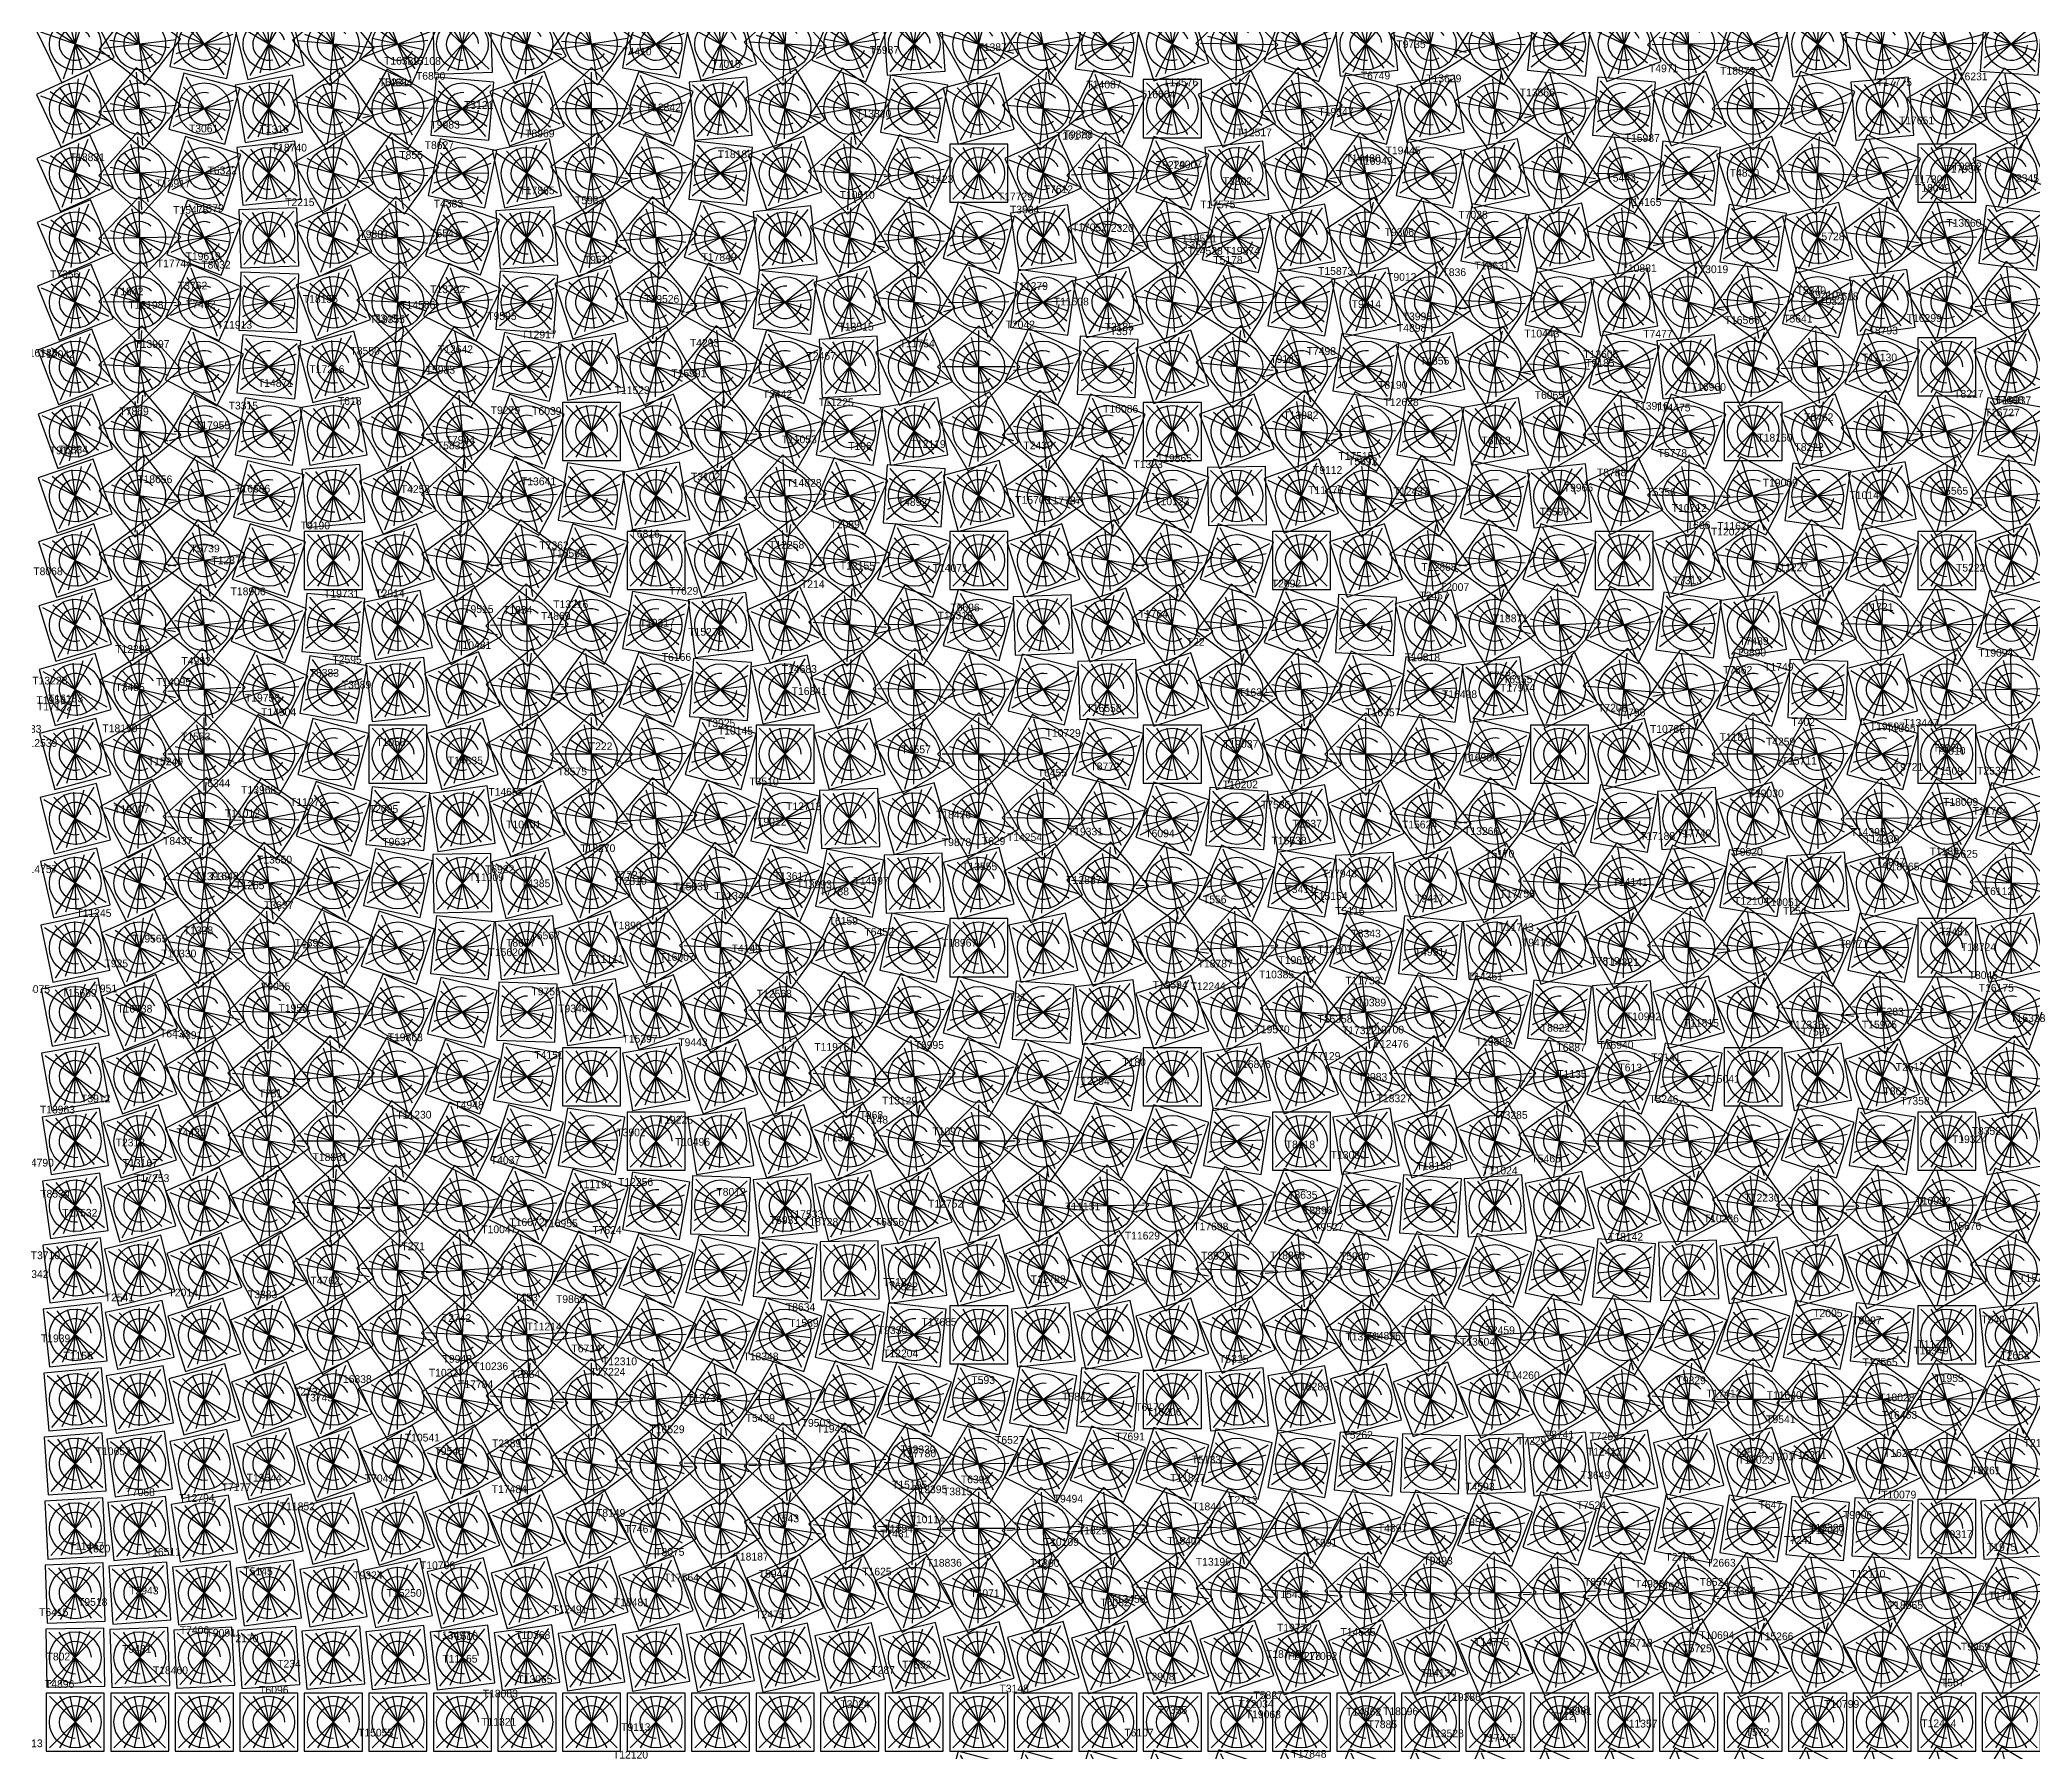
# Model space of a CAD drawing. Header units: metres. Extents: x -45 to 15052, y -45 to 15012.
# Drawn here: x 9045 to 12132, y 8955 to 11607 of the extents above; entities that cross this region are included whole.
import ezdxf

# ---------------------------------------------------------------- set-up
doc = ezdxf.new("R2010")
doc.units = ezdxf.units.M
for name, color, linetype in [('L0', 1, 'Continuous'), ('L1', 2, 'Continuous'), ('L10', 4, 'Continuous'), ('L11', 5, 'Continuous'), ('L2', 3, 'Continuous'), ('L3', 4, 'Continuous'), ('L4', 5, 'Continuous'), ('L5', 6, 'Continuous'), ('L6', 7, 'Continuous'), ('L7', 1, 'Continuous'), ('L8', 2, 'Continuous'), ('L9', 3, 'Continuous')]:
    doc.layers.add(name, color=color, linetype=linetype)

# ---------------------------------------------------------------- blocks, each defined once
blk = doc.blocks.new('CELL')
for p, q in [((-40, -40), (40, 40)), ((40, -40), (-40, 40)), ((-24, -40), (24, 40)), ((24, -40), (-24, 40)), ((-8, -40), (8, 40)), ((8, -40), (-8, 40))]:
    blk.add_line(p, q)
blk.add_lwpolyline([(-45, -45), (45, -45), (45, 45), (-45, 45)], close=True)
blk.add_circle((0, 0), 40)
blk.add_arc((0, 0), 25, 0, 270)

msp = doc.modelspace()

# ---------------------------------------------------------------- block references
at = {"layer": 'L0'}
for p, rotation in [((10000, 11600), 80), ((11200, 11600), 32), ((10100, 11500), 5), ((11300, 11500), 35), ((10200, 11400), 18), ((11400, 11400), 36), ((10300, 11300), 29), ((11500, 11300), 35), ((9100, 11300), 23), ((9200, 11200), 43.99999999999999), ((10400, 11200), 38), ((11600, 11200), 32), ((9300, 11100), 63), ((10500, 11100), 45), ((11700, 11100), 27), ((9400, 11000), 80), ((10600, 11000), 50), ((11800, 11000), 20), ((10700, 10900), 53), ((9500, 10900), 5), ((11900, 10900), 11), ((9600, 10800), 18), ((10800, 10800), 54), ((9700, 10700), 29), ((10900, 10700), 53), ((12100, 10700), 77.00000000000001), ((9800, 10600), 38), ((11000, 10600), 50), ((9900, 10500), 45), ((11100, 10500), 45), ((10000, 10400), 50), ((11200, 10400), 38), ((10100, 10300), 53), ((11300, 10300), 29), ((10200, 10200), 54), ((11400, 10200), 18), ((10300, 10100), 53), ((9100, 10100), 11), ((11500, 10100), 5), ((9200, 10000), 20), ((10400, 10000), 50), ((11600, 10000), 80), ((9300, 9900), 27), ((10500, 9900), 45), ((11700, 9900), 63), ((9400, 9800), 32), ((10600, 9800), 38), ((11800, 9800), 43.99999999999999), ((9500, 9700), 35), ((10700, 9700), 29), ((11900, 9700), 23), ((9600, 9600), 36), ((10800, 9600), 18), ((9700, 9500), 35), ((10900, 9500), 5), ((12100, 9500), 65), ((9800, 9400), 32), ((11000, 9400), 80), ((9900, 9300), 27), ((11100, 9300), 63), ((11200, 9200), 43.99999999999999), ((10000, 9200), 20), ((10100, 9100), 11), ((11300, 9100), 23), ((11500, 8900), 65)]:
    msp.add_blockref('CELL', p, dxfattribs=dict(at, rotation=rotation))
for p in [(12000, 10800), (12000, 9600), (10200, 9000), (11400, 9000)]:
    msp.add_blockref('CELL', p, dxfattribs=at)
at = {"layer": 'L1'}
for p, rotation in [((10100, 11600), 16), ((11300, 11600), 58), ((10200, 11500), 30), ((11400, 11500), 59.99999999999999), ((9100, 11400), 24), ((10300, 11400), 42), ((11500, 11400), 59.99999999999999), ((9200, 11300), 46), ((10400, 11300), 52.00000000000001), ((11600, 11300), 58), ((9300, 11200), 66), ((10500, 11200), 59.99999999999999), ((11700, 11200), 54), ((9400, 11100), 84), ((10600, 11100), 66), ((11800, 11100), 48), ((9500, 11000), 10), ((10700, 11000), 70), ((11900, 11000), 40), ((9600, 10900), 24), ((12000, 10900), 30), ((10800, 10900), 72), ((9700, 10800), 36), ((10900, 10800), 72), ((12100, 10800), 18), ((9800, 10700), 46), ((11000, 10700), 70), ((9900, 10600), 54), ((11100, 10600), 66), ((10000, 10500), 59.99999999999999), ((11200, 10500), 59.99999999999999), ((10100, 10400), 64), ((11300, 10400), 52.00000000000001), ((10200, 10300), 66), ((11400, 10300), 42), ((9100, 10200), 12), ((10300, 10200), 66), ((11500, 10200), 30), ((9200, 10100), 22), ((10400, 10100), 64), ((11600, 10100), 16), ((9300, 10000), 30), ((10500, 10000), 59.99999999999999), ((9400, 9900), 36), ((10600, 9900), 54), ((11800, 9900), 72), ((9500, 9800), 40), ((10700, 9800), 46), ((11900, 9800), 52.00000000000001), ((9600, 9700), 42), ((10800, 9700), 36), ((12000, 9700), 30), ((9700, 9600), 42), ((10900, 9600), 24), ((12100, 9600), 6), ((9800, 9500), 40), ((11000, 9500), 10), ((9900, 9400), 36), ((11100, 9400), 84), ((10000, 9300), 30), ((11200, 9300), 66), ((11300, 9200), 46), ((10100, 9200), 22), ((10200, 9100), 12), ((11400, 9100), 24), ((11600, 8900), 64)]:
    msp.add_blockref('CELL', p, dxfattribs=dict(at, rotation=rotation))
for p in [(11700, 10000), (9100, 9000), (10300, 9000), (11500, 9000)]:
    msp.add_blockref('CELL', p, dxfattribs=at)
at = {"layer": 'L10'}
for p, rotation in [((9800, 11600), 28), ((11000, 11600), 70), ((9900, 11500), 45), ((11100, 11500), 75.00000000000001), ((10000, 11400), 59.99999999999999), ((11200, 11400), 78), ((10100, 11300), 73), ((11300, 11300), 79), ((10200, 11200), 84), ((11400, 11200), 78), ((9100, 11100), 21), ((10300, 11100), 3), ((11500, 11100), 75.00000000000001), ((9200, 11000), 40), ((10400, 11000), 10), ((11600, 11000), 70), ((9300, 10900), 57.00000000000001), ((11700, 10900), 63), ((10500, 10900), 15), ((9400, 10800), 72), ((10600, 10800), 18), ((11800, 10800), 54), ((9500, 10700), 85), ((10700, 10700), 19), ((11900, 10700), 43.00000000000001), ((10800, 10600), 18), ((12000, 10600), 30), ((9600, 10600), 6), ((9700, 10500), 15), ((10900, 10500), 15), ((12100, 10500), 15), ((9800, 10400), 22), ((11000, 10400), 10), ((9900, 10300), 27), ((11100, 10300), 3), ((10000, 10200), 30), ((11200, 10200), 84), ((10100, 10100), 31), ((11300, 10100), 73), ((10200, 10000), 30), ((11400, 10000), 59.99999999999999), ((9100, 9900), 9), ((10300, 9900), 27), ((11500, 9900), 45), ((9200, 9800), 16), ((10400, 9800), 22), ((11600, 9800), 28), ((9300, 9700), 21), ((10500, 9700), 15), ((11700, 9700), 9), ((9400, 9600), 24), ((10600, 9600), 6), ((11800, 9600), 78), ((9500, 9500), 25), ((10700, 9500), 85), ((11900, 9500), 55), ((9600, 9400), 24), ((10800, 9400), 72), ((12000, 9400), 30), ((9700, 9300), 21), ((10900, 9300), 57.00000000000001), ((12100, 9300), 3), ((11000, 9200), 40), ((9800, 9200), 16), ((9900, 9100), 9), ((11100, 9100), 21), ((11300, 8900), 67.00000000000001)]:
    msp.add_blockref('CELL', p, dxfattribs=dict(at, rotation=rotation))
for p in [(10000, 9000), (11200, 9000)]:
    msp.add_blockref('CELL', p, dxfattribs=at)
at = {"layer": 'L11'}
for p, rotation in [((9900, 11600), 54), ((11100, 11600), 6), ((10000, 11500), 70), ((11200, 11500), 10), ((11300, 11400), 12), ((10100, 11400), 84), ((10200, 11300), 6), ((11400, 11300), 12), ((9100, 11200), 22), ((10300, 11200), 16), ((11500, 11200), 10), ((9200, 11100), 42), ((10400, 11100), 24), ((11600, 11100), 6), ((9300, 11000), 59.99999999999999), ((10500, 11000), 30), ((10600, 10900), 34), ((9400, 10900), 76), ((11800, 10900), 82), ((10700, 10800), 36), ((11900, 10800), 72), ((9600, 10700), 12), ((10800, 10700), 36), ((12000, 10700), 59.99999999999999), ((9700, 10600), 22), ((10900, 10600), 34), ((12100, 10600), 46), ((9800, 10500), 30), ((11000, 10500), 30), ((9900, 10400), 36), ((11100, 10400), 24), ((10000, 10300), 40), ((11200, 10300), 16), ((10100, 10200), 42), ((11300, 10200), 6), ((10200, 10100), 42), ((11400, 10100), 84), ((9100, 10000), 10), ((10300, 10000), 40), ((11500, 10000), 70), ((9200, 9900), 18), ((10400, 9900), 36), ((11600, 9900), 54), ((9300, 9800), 24), ((10500, 9800), 30), ((11700, 9800), 36), ((9400, 9700), 28), ((10600, 9700), 22), ((11800, 9700), 16), ((9500, 9600), 30), ((10700, 9600), 12), ((11900, 9600), 84), ((9600, 9500), 30), ((12000, 9500), 59.99999999999999), ((9700, 9400), 28), ((10900, 9400), 76), ((12100, 9400), 34), ((9800, 9300), 24), ((11000, 9300), 59.99999999999999), ((11100, 9200), 42), ((9900, 9200), 18), ((10000, 9100), 10), ((11200, 9100), 22), ((11400, 8900), 66)]:
    msp.add_blockref('CELL', p, dxfattribs=dict(at, rotation=rotation))
for p in [(11700, 11000), (9500, 10800), (10800, 9500), (10100, 9000), (11300, 9000)]:
    msp.add_blockref('CELL', p, dxfattribs=at)
at = {"layer": 'L2'}
for p, rotation in [((10200, 11600), 42), ((11400, 11600), 84), ((9100, 11500), 25), ((10300, 11500), 55), ((11500, 11500), 85), ((9200, 11400), 48), ((10400, 11400), 66), ((11600, 11400), 84), ((9300, 11300), 68.99999999999999), ((10500, 11300), 75.00000000000001), ((11700, 11300), 81), ((9400, 11200), 87.99999999999999), ((10600, 11200), 82), ((11800, 11200), 76), ((9500, 11100), 15), ((10700, 11100), 87), ((11900, 11100), 68.99999999999999), ((9600, 11000), 30), ((12000, 11000), 59.99999999999999), ((9700, 10900), 43.00000000000001), ((12100, 10900), 49), ((10900, 10900), 1), ((9800, 10800), 54), ((9900, 10700), 63), ((11100, 10700), 87), ((10000, 10600), 70), ((11200, 10600), 82), ((10100, 10500), 75.00000000000001), ((11300, 10500), 75.00000000000001), ((10200, 10400), 78), ((11400, 10400), 66), ((9100, 10300), 13), ((10300, 10300), 79), ((11500, 10300), 55), ((9200, 10200), 24), ((10400, 10200), 78), ((11600, 10200), 42), ((9300, 10100), 33), ((11700, 10100), 27), ((10500, 10100), 75.00000000000001), ((9400, 10000), 40), ((10600, 10000), 70), ((11800, 10000), 10), ((9500, 9900), 45), ((10700, 9900), 63), ((11900, 9900), 81), ((9600, 9800), 48), ((10800, 9800), 54), ((12000, 9800), 59.99999999999999), ((9700, 9700), 49), ((10900, 9700), 43.00000000000001), ((12100, 9700), 37), ((9800, 9600), 48), ((11000, 9600), 30), ((9900, 9500), 45), ((11100, 9500), 15), ((10000, 9400), 40), ((11200, 9400), 87.99999999999999), ((10100, 9300), 33), ((11300, 9300), 68.99999999999999), ((11400, 9200), 48), ((10200, 9200), 24), ((9100, 9100), 1), ((10300, 9100), 13), ((11500, 9100), 25), ((10500, 8900), 75.00000000000001), ((11700, 8900), 63)]:
    msp.add_blockref('CELL', p, dxfattribs=dict(at, rotation=rotation))
for p in [(10800, 11000), (11000, 10800), (9200, 9000), (10400, 9000), (11600, 9000)]:
    msp.add_blockref('CELL', p, dxfattribs=at)
at = {"layer": 'L3'}
for p, rotation in [((9100, 11600), 26), ((10300, 11600), 68), ((11500, 11600), 20), ((9200, 11500), 50), ((10400, 11500), 80), ((11600, 11500), 20), ((9300, 11400), 72), ((11700, 11400), 18), ((9400, 11300), 2), ((10600, 11300), 8), ((11800, 11300), 14), ((9500, 11200), 20), ((10700, 11200), 14), ((11900, 11200), 8), ((9600, 11100), 36), ((10800, 11100), 18), ((9700, 11000), 50), ((10900, 11000), 20), ((12100, 11000), 80), ((9800, 10900), 62), ((11000, 10900), 20), ((9900, 10800), 72), ((11100, 10800), 18), ((10000, 10700), 80), ((11200, 10700), 14), ((11300, 10600), 8), ((10100, 10600), 86.00000000000001), ((9100, 10400), 14), ((10300, 10400), 2), ((11500, 10400), 80), ((9200, 10300), 26), ((10400, 10300), 2), ((11600, 10300), 68), ((9300, 10200), 36), ((11700, 10200), 54), ((9400, 10100), 43.99999999999999), ((11800, 10100), 38), ((10600, 10100), 86.00000000000001), ((9500, 10000), 50), ((10700, 10000), 80), ((11900, 10000), 20), ((9600, 9900), 54), ((10800, 9900), 72), ((9700, 9800), 56), ((10900, 9800), 62), ((12100, 9800), 68), ((9800, 9700), 56), ((11000, 9700), 50), ((9900, 9600), 54), ((11100, 9600), 36), ((10000, 9500), 50), ((11200, 9500), 20), ((10100, 9400), 43.99999999999999), ((11300, 9400), 2), ((10200, 9300), 36), ((11400, 9300), 72), ((11500, 9200), 50), ((9100, 9200), 2), ((10300, 9200), 26), ((9200, 9100), 2), ((10400, 9100), 14), ((11600, 9100), 26), ((10600, 8900), 74), ((11800, 8900), 62)]:
    msp.add_blockref('CELL', p, dxfattribs=dict(at, rotation=rotation))
for p in [(10500, 11400), (12000, 11100), (10200, 10500), (11400, 10500), (10500, 10200), (12000, 9900), (9300, 9000), (10500, 9000), (11700, 9000)]:
    msp.add_blockref('CELL', p, dxfattribs=at)
at = {"layer": 'L4'}
for p, rotation in [((9200, 11600), 52.00000000000001), ((10400, 11600), 4), ((11600, 11600), 46), ((9300, 11500), 75.00000000000001), ((10500, 11500), 15), ((11700, 11500), 45), ((10600, 11400), 24), ((11800, 11400), 42), ((9400, 11400), 6), ((10700, 11300), 31), ((11900, 11300), 37), ((9500, 11300), 25), ((9600, 11200), 42), ((10800, 11200), 36), ((12000, 11200), 30), ((9700, 11100), 57.00000000000001), ((10900, 11100), 39), ((12100, 11100), 21), ((9800, 11000), 70), ((11000, 11000), 40), ((11100, 10900), 39), ((9900, 10900), 81), ((11200, 10800), 36), ((10100, 10700), 7), ((11300, 10700), 31), ((10200, 10600), 12), ((11400, 10600), 24), ((9100, 10500), 15), ((10300, 10500), 15), ((11500, 10500), 15), ((9200, 10400), 28), ((10400, 10400), 16), ((11600, 10400), 4), ((9300, 10300), 39), ((10500, 10300), 15), ((11700, 10300), 81), ((9400, 10200), 48), ((10600, 10200), 12), ((11800, 10200), 66), ((9500, 10100), 55), ((11900, 10100), 49), ((10700, 10100), 7), ((9600, 10000), 59.99999999999999), ((12000, 10000), 30), ((9700, 9900), 63), ((10900, 9900), 81), ((12100, 9900), 9), ((9800, 9800), 64), ((11000, 9800), 70), ((9900, 9700), 63), ((11100, 9700), 57.00000000000001), ((11200, 9600), 42), ((10000, 9600), 59.99999999999999), ((10100, 9500), 55), ((11300, 9500), 25), ((10200, 9400), 48), ((11400, 9400), 6), ((10300, 9300), 39), ((11500, 9300), 75.00000000000001), ((9100, 9300), 3), ((11600, 9200), 52.00000000000001), ((9200, 9200), 4), ((10400, 9200), 28), ((9300, 9100), 3), ((10500, 9100), 15), ((11700, 9100), 27), ((10700, 8900), 73), ((11900, 8900), 61)]:
    msp.add_blockref('CELL', p, dxfattribs=dict(at, rotation=rotation))
for p in [(10000, 10800), (10800, 10000), (9400, 9000), (10600, 9000), (11800, 9000)]:
    msp.add_blockref('CELL', p, dxfattribs=at)
at = {"layer": 'L5'}
for p, rotation in [((9300, 11600), 78), ((10500, 11600), 30), ((11700, 11600), 72), ((9400, 11500), 10), ((10600, 11500), 40), ((11800, 11500), 70), ((9500, 11400), 30), ((10700, 11400), 48), ((11900, 11400), 66), ((9600, 11300), 48), ((10800, 11300), 54), ((12000, 11300), 59.99999999999999), ((9700, 11200), 64), ((10900, 11200), 58), ((12100, 11200), 52.00000000000001), ((9800, 11100), 78), ((11000, 11100), 59.99999999999999), ((11100, 11000), 59.99999999999999), ((11200, 10900), 58), ((10000, 10900), 10), ((10100, 10800), 18), ((11300, 10800), 54), ((10200, 10700), 24), ((11400, 10700), 48), ((9100, 10600), 16), ((10300, 10600), 28), ((11500, 10600), 40), ((9200, 10500), 30), ((10400, 10500), 30), ((11600, 10500), 30), ((9300, 10400), 42), ((10500, 10400), 30), ((11700, 10400), 18), ((9400, 10300), 52.00000000000001), ((10600, 10300), 28), ((11800, 10300), 4), ((9500, 10200), 59.99999999999999), ((10700, 10200), 24), ((11900, 10200), 78), ((9600, 10100), 66), ((10800, 10100), 18), ((12000, 10100), 59.99999999999999), ((9700, 10000), 70), ((10900, 10000), 10), ((12100, 10000), 40), ((9800, 9900), 72), ((9900, 9800), 72), ((11100, 9800), 78), ((10000, 9700), 70), ((11200, 9700), 64), ((11300, 9600), 48), ((10100, 9600), 66), ((10200, 9500), 59.99999999999999), ((11400, 9500), 30), ((9100, 9400), 4), ((10300, 9400), 52.00000000000001), ((11500, 9400), 10), ((10400, 9300), 42), ((9200, 9300), 6), ((11600, 9300), 78), ((10500, 9200), 30), ((11700, 9200), 54), ((9300, 9200), 6), ((9400, 9100), 4), ((10600, 9100), 16), ((11800, 9100), 28), ((10800, 8900), 72), ((12000, 8900), 59.99999999999999)]:
    msp.add_blockref('CELL', p, dxfattribs=dict(at, rotation=rotation))
for p in [(9900, 11000), (11000, 9900), (9500, 9000), (10700, 9000), (11900, 9000)]:
    msp.add_blockref('CELL', p, dxfattribs=at)
at = {"layer": 'L6'}
for p, rotation in [((9400, 11600), 14), ((10600, 11600), 56), ((11800, 11600), 8), ((9500, 11500), 35), ((10700, 11500), 65), ((11900, 11500), 5), ((9600, 11400), 54), ((10800, 11400), 72), ((9700, 11300), 71), ((10900, 11300), 77.00000000000001), ((12100, 11300), 83.00000000000001), ((9800, 11200), 86.00000000000001), ((11000, 11200), 80), ((9900, 11100), 9), ((11100, 11100), 81), ((10000, 11000), 20), ((11200, 11000), 80), ((10100, 10900), 29), ((11300, 10900), 77.00000000000001), ((10200, 10800), 36), ((11400, 10800), 72), ((9100, 10700), 17), ((10300, 10700), 41), ((11500, 10700), 65), ((9200, 10600), 32), ((10400, 10600), 43.99999999999999), ((11600, 10600), 56), ((9300, 10500), 45), ((10500, 10500), 45), ((11700, 10500), 45), ((9400, 10400), 56), ((10600, 10400), 43.99999999999999), ((11800, 10400), 32), ((9500, 10300), 65), ((10700, 10300), 41), ((11900, 10300), 17), ((9600, 10200), 72), ((10800, 10200), 36), ((10900, 10100), 29), ((12100, 10100), 71), ((9700, 10100), 77.00000000000001), ((9800, 10000), 80), ((11000, 10000), 20), ((9900, 9900), 81), ((11100, 9900), 9), ((10000, 9800), 80), ((11200, 9800), 86.00000000000001), ((11300, 9700), 71), ((10100, 9700), 77.00000000000001), ((11400, 9600), 54), ((10200, 9600), 72), ((9100, 9500), 5), ((10300, 9500), 65), ((11500, 9500), 35), ((9200, 9400), 8), ((10400, 9400), 56), ((11600, 9400), 14), ((10500, 9300), 45), ((9300, 9300), 9), ((11700, 9300), 81), ((10600, 9200), 32), ((11800, 9200), 56), ((9400, 9200), 8), ((9500, 9100), 5), ((10700, 9100), 17), ((11900, 9100), 29), ((10900, 8900), 71), ((12100, 8900), 59.00000000000001)]:
    msp.add_blockref('CELL', p, dxfattribs=dict(at, rotation=rotation))
for p in [(12000, 11400), (12000, 10200), (9600, 9000), (10800, 9000), (12000, 9000)]:
    msp.add_blockref('CELL', p, dxfattribs=at)
at = {"layer": 'L7'}
for p, rotation in [((9500, 11600), 40), ((10700, 11600), 82), ((11900, 11600), 34), ((9600, 11500), 59.99999999999999), ((12000, 11500), 30), ((9700, 11400), 78), ((12100, 11400), 24), ((10900, 11400), 6), ((9800, 11300), 4), ((11000, 11300), 10), ((9900, 11200), 18), ((11100, 11200), 12), ((10000, 11100), 30), ((11200, 11100), 12), ((10100, 11000), 40), ((11300, 11000), 10), ((10200, 10900), 48), ((11400, 10900), 6), ((9100, 10800), 18), ((10300, 10800), 54), ((9200, 10700), 34), ((10400, 10700), 58), ((11600, 10700), 82), ((9300, 10600), 48), ((10500, 10600), 59.99999999999999), ((11700, 10600), 72), ((9400, 10500), 59.99999999999999), ((10600, 10500), 59.99999999999999), ((11800, 10500), 59.99999999999999), ((9500, 10400), 70), ((10700, 10400), 58), ((11900, 10400), 46), ((9600, 10300), 78), ((10800, 10300), 54), ((12000, 10300), 30), ((9700, 10200), 84), ((10900, 10200), 48), ((12100, 10200), 12), ((11000, 10100), 40), ((9800, 10100), 87.99999999999999), ((11100, 10000), 30), ((11200, 9900), 18), ((11300, 9800), 4), ((10100, 9800), 87.99999999999999), ((10200, 9700), 84), ((11400, 9700), 78), ((9100, 9600), 6), ((10300, 9600), 78), ((11500, 9600), 59.99999999999999), ((9200, 9500), 10), ((10400, 9500), 70), ((11600, 9500), 40), ((9300, 9400), 12), ((10500, 9400), 59.99999999999999), ((11700, 9400), 18), ((10600, 9300), 48), ((9400, 9300), 12), ((11800, 9300), 84), ((10700, 9200), 34), ((11900, 9200), 58), ((9500, 9200), 10), ((9600, 9100), 6), ((10800, 9100), 18), ((12000, 9100), 30), ((11000, 8900), 70)]:
    msp.add_blockref('CELL', p, dxfattribs=dict(at, rotation=rotation))
for p in [(10800, 11500), (11500, 10800), (9900, 10000), (10000, 9900), (9700, 9000), (10900, 9000), (12100, 9000)]:
    msp.add_blockref('CELL', p, dxfattribs=at)
at = {"layer": 'L8'}
for p, rotation in [((9600, 11600), 66), ((10800, 11600), 18), ((12000, 11600), 59.99999999999999), ((9700, 11500), 85), ((10900, 11500), 25), ((12100, 11500), 55), ((9800, 11400), 12), ((11000, 11400), 30), ((11100, 11300), 33), ((9900, 11300), 27), ((10000, 11200), 40), ((11200, 11200), 34), ((10100, 11100), 51), ((11300, 11100), 33), ((10200, 11000), 59.99999999999999), ((11400, 11000), 30), ((11500, 10900), 25), ((9100, 10900), 19), ((10300, 10900), 67.00000000000001), ((9200, 10800), 36), ((10400, 10800), 72), ((11600, 10800), 18), ((9300, 10700), 51), ((10500, 10700), 75.00000000000001), ((11700, 10700), 9), ((9400, 10600), 64), ((10600, 10600), 76), ((11800, 10600), 87.99999999999999), ((9500, 10500), 75.00000000000001), ((10700, 10500), 75.00000000000001), ((11900, 10500), 75.00000000000001), ((9600, 10400), 84), ((10800, 10400), 72), ((12000, 10400), 59.99999999999999), ((9700, 10300), 1), ((10900, 10300), 67.00000000000001), ((12100, 10300), 43.00000000000001), ((9800, 10200), 6), ((11000, 10200), 59.99999999999999), ((11100, 10100), 51), ((9900, 10100), 9), ((10000, 10000), 10), ((11200, 10000), 40), ((10100, 9900), 9), ((11300, 9900), 27), ((10200, 9800), 6), ((11400, 9800), 12), ((9100, 9700), 7), ((10300, 9700), 1), ((11500, 9700), 85), ((9200, 9600), 12), ((10400, 9600), 84), ((11600, 9600), 66), ((9300, 9500), 15), ((10500, 9500), 75.00000000000001), ((11700, 9500), 45), ((9400, 9400), 16), ((10600, 9400), 64), ((11800, 9400), 22), ((9500, 9300), 15), ((10700, 9300), 51), ((11900, 9300), 87), ((10800, 9200), 36), ((12000, 9200), 59.99999999999999), ((9600, 9200), 12), ((9700, 9100), 7), ((10900, 9100), 19), ((12100, 9100), 31), ((11100, 8900), 68.99999999999999)]:
    msp.add_blockref('CELL', p, dxfattribs=dict(at, rotation=rotation))
for p in [(9800, 9000), (11000, 9000)]:
    msp.add_blockref('CELL', p, dxfattribs=at)
at = {"layer": 'L9'}
for p, rotation in [((9700, 11600), 2), ((10900, 11600), 43.99999999999999), ((12100, 11600), 86.00000000000001), ((9800, 11500), 20), ((11000, 11500), 50), ((9900, 11400), 36), ((11100, 11400), 54), ((10000, 11300), 50), ((11200, 11300), 56), ((10100, 11200), 62), ((11300, 11200), 56), ((10200, 11100), 72), ((11400, 11100), 54), ((9100, 11000), 20), ((10300, 11000), 80), ((11500, 11000), 50), ((9200, 10900), 38), ((11600, 10900), 43.99999999999999), ((10400, 10900), 86.00000000000001), ((9300, 10800), 54), ((11700, 10800), 36), ((9400, 10700), 68), ((10600, 10700), 2), ((11800, 10700), 26), ((9500, 10600), 80), ((11900, 10600), 14), ((10700, 10600), 2), ((9700, 10400), 8), ((10900, 10400), 86.00000000000001), ((12100, 10400), 74), ((9800, 10300), 14), ((11000, 10300), 80), ((9900, 10200), 18), ((11100, 10200), 72), ((10000, 10100), 20), ((11200, 10100), 62), ((10100, 10000), 20), ((11300, 10000), 50), ((10200, 9900), 18), ((11400, 9900), 36), ((9100, 9800), 8), ((10300, 9800), 14), ((11500, 9800), 20), ((9200, 9700), 14), ((10400, 9700), 8), ((11600, 9700), 2), ((9300, 9600), 18), ((11700, 9600), 72), ((9400, 9500), 20), ((10600, 9500), 80), ((11800, 9500), 50), ((9500, 9400), 20), ((10700, 9400), 68), ((11900, 9400), 26), ((9600, 9300), 18), ((10800, 9300), 54), ((10900, 9200), 38), ((9700, 9200), 14), ((12100, 9200), 62), ((9800, 9100), 8), ((11000, 9100), 20), ((11200, 8900), 68)]:
    msp.add_blockref('CELL', p, dxfattribs=dict(at, rotation=rotation))
for p in [(10500, 10800), (9600, 10500), (10800, 10500), (12000, 10500), (10500, 9600), (12000, 9300), (9900, 9000), (11100, 9000)]:
    msp.add_blockref('CELL', p, dxfattribs=at)

# ---------------------------------------------------------------- texts
at = {"layer": 'L3'}
for s, p in [('T16339', (9578.5, 11568.3)), ('T15108', (9612.1, 11567.9)), ('T4410', (9947.6, 11582.7)), ('T5987', (10331.1, 11585.1)), ('T13877', (10498, 11589.3)), ('T9735', (11147, 11593.9)), ('T5231', (9570.5, 11534.8)), ('T4684', (9577.1, 11534.6)), ('T6800', (9627.9, 11544.9)), ('T7015', (10085.7, 11563.3)), ('T13576', (10785.7, 11534.9)), ('T6749', (11092.1, 11545.4)), ('T13629', (11193.4, 11540.9)), ('T4971', (11538.5, 11556.5)), ('T18879', (11648.8, 11552.8)), ('T17775', (11891.6, 11535.2)), ('T6231', (12017.8, 11544)), ('T14087', (10666.9, 11531.4)), ('T16504', (10750.2, 11516.2)), ('T13866', (11338.2, 11519.2)), ('T3121', (9702.4, 11499.7)), ('T12842', (9984, 11496)), ('T13320', (10310.1, 11486.4)), ('T19347', (11026.3, 11489.2)), ('T17651', (11925.9, 11475.8)), ('T3061', (9276.2, 11463.3)), ('T1316', (9385.4, 11462.4)), ('T9983', (9650.4, 11469.2)), ('T8969', (9797.1, 11455.7)), ('T16170', (10619.8, 11452.1)), ('T9888', (10631.4, 11454.3)), ('T12517', (10899.8, 11457.3)), ('T15987', (11500.9, 11448.6)), ('T18831', (9091.5, 11418.8)), ('T18740', (9404.6, 11433.6)), ('T855', (9602.1, 11422.3)), ('T8627', (9641.5, 11437.6)), ('T18183', (10095.7, 11423.4)), ('T14480', (11068.4, 11417.2)), ('T16949', (11087, 11413.1)), ('T19445', (11130.4, 11429.3)), ('T6322', (9305, 11398.4)), ('T1423', (10415.1, 11385)), ('T9229', (10774.4, 11406.9)), ('T4007', (10800.5, 11407.7)), ('T3302', (10878.2, 11381.7)), ('T5443', (11472.6, 11386.9)), ('T4830', (11663.7, 11394.7)), ('T1730', (11947.9, 11384.8)), ('T17930', (11996.4, 11400.9)), ('T9862', (12008.8, 11404.6)), ('T2345', (12097.4, 11386.3)), ('T13917', (9224.4, 11378.1)), ('T2215', (9425.3, 11349.1)), ('T17865', (9788.4, 11367.4)), ('T5933', (9874.4, 11352.1)), ('T10610', (10284.5, 11360.5)), ('T17729', (10529.6, 11358)), ('T7612', (10600.7, 11369.2)), ('T14165', (11503.4, 11349.4)), ('T18049', (11950.8, 11371.2)), ('T15478', (9251.7, 11337.2)), ('T1579', (9284.7, 11340)), ('T4383', (9655.5, 11346.9)), ('T3584', (10548.3, 11337.7)), ('T17575', (10843.2, 11345.7)), ('T7028', (11243.2, 11329.7)), ('T9881', (9540.3, 11299.6)), ('T5541', (9650, 11300.9)), ('T17052', (10644.3, 11310.1)), ('T2320', (10694.8, 11309.2)), ('T18521', (10814.4, 11292.9)), ('T9306', (11129, 11302.7)), ('T5728', (11796, 11296.1)), ('T13060', (11999.3, 11317)), ('T19619', (9271, 11265.4)), ('T9679', (9888.2, 11260.1)), ('T17849', (10070.5, 11264.1)), ('T358', (10816.7, 11283.1)), ('T14538', (10823.7, 11273.7)), ('T5178', (10863.4, 11259.6)), ('T19374', (10881.2, 11273.8)), ('T7356', (9060.9, 11237.3)), ('T17744', (9226.4, 11254.3)), ('T8032', (9295.3, 11252.3)), ('T15873', (11025.8, 11242.5)), ('T9012', (11132.7, 11233.3)), ('T836', (11218.6, 11240.7)), ('T15631', (11268.2, 11251)), ('T10881', (11496.1, 11246.9)), ('T3019', (11615.8, 11245.2)), ('T1942', (9160.1, 11210.9)), ('T3762', (9259.1, 11219.9)), ('T18155', (9452.7, 11199.3)), ('T13722', (9649.9, 11214.2)), ('T19526', (9981.6, 11199.3)), ('T11279', (10552.8, 11219.2)), ('T11508', (10616.2, 11195.2)), ('T5340', (11767.3, 11212.6)), ('T9210', (11786.2, 11206.2)), ('T7032', (11793.5, 11195.7)), ('T17618', (11808.9, 11203.3)), ('T12198', (9182.3, 11190.1)), ('T7492', (9271.8, 11190.9)), ('T18355', (9556.3, 11167.7)), ('T345', (9562.7, 11169.2)), ('T14586', (9603.6, 11190)), ('T9595', (9738.4, 11172.7)), ('T9014', (11077.9, 11191.3)), ('T3998', (11156.9, 11172.2)), ('T16566', (11655.9, 11166.5)), ('T5641', (11746.5, 11168.7)), ('T16299', (11937.9, 11169.6)), ('T11913', (9319.6, 11159.2)), ('T12917', (9791.5, 11144.2)), ('T13515', (10282.8, 11156.3)), ('T2042', (10541.6, 11159.6)), ('T3185', (10695, 11156.1)), ('T357', (10703.2, 11149.2)), ('T4898', (11148, 11154.3)), ('T10443', (11345.3, 11145.7)), ('T7477', (11529.7, 11145.3)), ('T8793', (11878.8, 11150.4)), ('T16188', (9018.1, 11115.7)), ('T12042', (9045, 11113.5)), ('T13997', (9191.6, 11129.4)), ('T8550', (9526.5, 11118.8)), ('T12642', (9662, 11121.2)), ('T4293', (10052.4, 11131.2)), ('T2467', (10233.2, 11111)), ('T11754', (10377.4, 11130.3)), ('T9183', (10951.7, 11106.1)), ('T7498', (11008.1, 11118.5)), ('T4855', (11183.7, 11103.4)), ('T13605', (11436.7, 11113.5)), ('T11130', (11868.6, 11108.6)), ('T17216', (9462.7, 11090.4)), ('T5983', (9643, 11089.4)), ('T16991', (10023.6, 11084)), ('T9185', (11439.7, 11099.9)), ('T14871', (9383, 11068.9)), ('T618', (9507, 11041.1)), ('T11523', (9935.9, 11057.8)), ('T3442', (10165.4, 11051.8)), ('T8190', (11118.8, 11066.1)), ('T6065', (11361.5, 11050.2)), ('T16960', (11603.4, 11062.7)), ('T8217', (12011.4, 11052.3)), ('T7698', (12073.7, 11042.7)), ('T19937', (12076.3, 11042.1)), ('T7869', (9168.4, 11025.1)), ('T3315', (9337.7, 11034)), ('T9279', (9743.8, 11026.8)), ('T6039', (9808, 11025.5)), ('T11225', (10251.9, 11039.1)), ('T10086', (10692.7, 11028.9)), ('T13982', (10971.9, 11019.1)), ('T12628', (11127.3, 11039.3)), ('T13916', (11514.9, 11033.6)), ('T14475', (11548.5, 11030.9)), ('T6462', (11778.8, 11015.9)), ('T16727', (12058.6, 11023.2)), ('T17955', (9285.6, 11003.4)), ('T7944', (9673.9, 10980.9)), ('T11053', (10194.7, 10981.6)), ('T6163', (11278.9, 10979.9)), ('T18160', (11706.5, 10984.3)), ('T9127', (9060.4, 10964.5)), ('T5834', (9074.3, 10966)), ('T5832', (9660.3, 10972.3)), ('T196', (10297.7, 10971.3)), ('T12119', (10394.3, 10974.3)), ('T2439', (10569.2, 10972.3)), ('T19865', (10776, 10952.4)), ('T17515', (11057.2, 10955.9)), ('T5692', (11072.2, 10947.5)), ('T5778', (11552, 10960.5)), ('T8222', (11764, 10969.7)), ('T18656', (9196.1, 10919.8)), ('T13641', (9790.7, 10916.6)), ('T3102', (10054, 10923.9)), ('T1323', (10739.7, 10943.1)), ('T9112', (11017.9, 10934.1)), ('T8788', (11457.9, 10930.3)), ('T16666', (9347.8, 10905.3)), ('T4258', (9604.5, 10904.5)), ('T14828', (10202, 10914.3)), ('T15705', (10556.6, 10887.8)), ('T17787', (10604.7, 10887)), ('T10123', (10772, 10885.6)), ('T11476', (11010.5, 10902.9)), ('T12437', (11142.8, 10901.2)), ('T9966', (11406.4, 10906.8)), ('T5356', (11534.5, 10899.9)), ('T19009', (11714.8, 10914.5)), ('T10146', (11849.2, 10895.2)), ('T5565', (11987.7, 10902)), ('T4892', (10374.6, 10884.5)), ('T5509', (11369.1, 10869.7)), ('T10712', (11573.8, 10875.3)), ('T9190', (9449.4, 10848.2)), ('T6816', (9960.4, 10835.5)), ('T2089', (10270.3, 10849.9)), ('T606', (11597.3, 10848.7)), ('T12027', (11634.5, 10838.7)), ('T11626', (11644.5, 10847.4)), ('T5739', (9278.4, 10812.5)), ('T12377', (9311, 10794.2)), ('T7362', (9819.2, 10817.4)), ('T16565', (9836.6, 10805)), ('T12258', (10175.2, 10818.2)), ('T8068', (9035, 10777.2)), ('T12155', (10284.8, 10785.8)), ('T14071', (10428.6, 10782.4)), ('T12868', (11185.9, 10783.9)), ('T7313', (11575.4, 10763.1)), ('T11227', (11730.7, 10783.3)), ('T5222', (12014.2, 10782.7)), ('T18906', (9340.7, 10746.1)), ('T19731', (9485.6, 10742.5)), ('T2914', (9564.9, 10743)), ('T7629', (10020, 10746.9)), ('T214', (10224.5, 10757.3)), ('T2692', (10954.1, 10758.2)), ('T2457', (11182.7, 10739.7)), ('T2007', (11214.4, 10752.8)), ('T9515', (9702.7, 10718.6)), ('T1834', (9762.9, 10717.2)), ('T4869', (9821.9, 10708)), ('T13216', (9840.6, 10726.1)), ('T16316', (10436.3, 10708.6)), ('T6696', (10456, 10721.1)), ('T1764', (10747.6, 10711.2)), ('T18871', (11296.7, 10704.3)), ('T1721', (11871.9, 10721.8)), ('T19317', (9974.6, 10697.5)), ('T15278', (10049.8, 10683.4)), ('T12298', (9161.9, 10656.8)), ('T4992', (9264.6, 10638.4)), ('T2595', (9498.5, 10640.3)), ('T10481', (9690.3, 10662.8)), ('T6166', (10008.9, 10644.4)), ('T22', (10822.3, 10667.9)), ('T10818', (11160.4, 10643.9)), ('T9890', (11674.6, 10651.3)), ('T7489', (11678.5, 10669)), ('T19094', (12048.7, 10650.9)), ('T13228', (9033.5, 10607.8)), ('T8383', (9463.2, 10619.8)), ('T14683', (10194.8, 10625.8)), ('T7583', (11288.2, 10615.8)), ('T6355', (11312.4, 10609.7)), ('T7862', (11653.2, 10624.4)), ('T1749', (11717, 10629.1)), ('T19567', (9039.8, 10577.5)), ('T16183', (9057.9, 10580.2)), ('T3485', (9162.2, 10597.7)), ('T14095', (9225.1, 10605.8)), ('T19758', (9362.9, 10581.3)), ('T3689', (9513.1, 10601.5)), ('T16341', (10210.2, 10591.6)), ('T1632', (10902.4, 10589.9)), ('T16498', (11217.8, 10586.7)), ('T17974', (11307.7, 10596.8)), ('T17122', (9040.7, 10567.6)), ('T14904', (9387.9, 10559)), ('T16558', (10666.9, 10565.2)), ('T16357', (11099, 10558.6)), ('T7208', (11459.6, 10565.8)), ('T7796', (11487.5, 10558.5)), ('T8433', (9002.1, 10533)), ('T18190', (9142.1, 10533.9)), ('T1553', (9263.9, 10521.2)), ('T3925', (10077.3, 10541.8)), ('T10145', (10095.8, 10530.2)), ('T10729', (10603.6, 10526.7)), ('T10786', (11540, 10532.8)), ('T1187', (11647.9, 10520.2)), ('T402', (11759.2, 10543.7)), ('T19597', (11880.7, 10536.9)), ('T1065', (11906.2, 10534)), ('T13447', (11932.9, 10542.4)), ('T12539', (9017.8, 10511.2)), ('T1058', (9566.4, 10512.6)), ('T222', (9895.8, 10506.1)), ('T4557', (10380.3, 10501.3)), ('T19037', (10878.8, 10509.8)), ('T16906', (11249.9, 10488.5)), ('T4259', (11719.7, 10513.4)), ('T2029', (11978.4, 10503.6)), ('T9010', (11983.6, 10499)), ('T15249', (9212.6, 10482.6)), ('T14635', (9677.3, 10484)), ('T8575', (9847.5, 10467)), ('T6455', (10591.4, 10465.1)), ('T8772', (10673.1, 10474.9)), ('T15711', (11744.2, 10483.6)), ('T9721', (11918, 10474.2)), ('T1509', (11979.8, 10468)), ('T2534', (12047, 10468.2)), ('T6344', (9294.7, 10449)), ('T13968', (9357.1, 10438.7)), ('T14652', (9740.1, 10435.4)), ('T3510', (10144.5, 10451.5)), ('T10202', (10878.2, 10447)), ('T19030', (11692.9, 10433.1)), ('T19007', (9160.3, 10408.8)), ('T11012', (9331.9, 10402.1)), ('T11272', (9432.9, 10419.6)), ('T2095', (9555, 10408.9)), ('T12713', (10201.5, 10413.1)), ('T18426', (10433.7, 10400.2)), ('T7586', (10937.3, 10415.6)), ('T18099', (11994.2, 10419.7)), ('T11704', (12040, 10406)), ('T10101', (9767.7, 10384.9)), ('T19012', (10147.6, 10389.1)), ('T14254', (10543.7, 10365.2)), ('T19331', (10638.1, 10373.9)), ('T6094', (10758, 10371.1)), ('T2637', (10986.2, 10386.2)), ('T15624', (11155.8, 10384.8)), ('T13266', (11252, 10374.6)), ('T17188', (11524.6, 10367.1)), ('T17740', (11580.7, 10371.2)), ('T14395', (11850.9, 10373.2)), ('T14330', (11872, 10362.2)), ('T8437', (9236.1, 10359.6)), ('T13650', (9381.6, 10330.4)), ('T9637', (9575.8, 10358.1)), ('T18270', (9882.5, 10348.1)), ('T9878', (10442.9, 10357.4)), ('T629', (10504.6, 10359.2)), ('T15538', (10953.6, 10359.9)), ('T5170', (11284.4, 10339.5)), ('T9020', (11669.3, 10342.4)), ('T1189', (11973.3, 10343.2)), ('T15625', (11993.6, 10339.4)), ('T14757', (9017.9, 10315.6)), ('T13939', (9285.1, 10304.5)), ('T16482', (9307.7, 10304.9)), ('T11009', (9709.9, 10303.2)), ('T6922', (9734.9, 10315.6)), ('T7721', (9934.8, 10306.5)), ('T13617', (10182.5, 10304.9)), ('T13555', (10474.2, 10319.9)), ('T17943', (11031.8, 10308.9)), ('T2967', (11890, 10327.1)), ('T18665', (11903.2, 10319.7)), ('T1265', (9347.7, 10290.6)), ('T4385', (9790.7, 10293.7)), ('T2810', (9940, 10297.3)), ('T15839', (10027.1, 10288.7)), ('T11344', (10090.3, 10274.5)), ('T13993', (10217.9, 10292.2)), ('T7788', (10253.5, 10281.2)), ('T14597', (10306.1, 10297.7)), ('T12887', (10635.7, 10298.8)), ('T556', (10847.4, 10268.8)), ('T3411', (10975.4, 10284.6)), ('T15154', (11017, 10274)), ('T9417', (11175.9, 10270.3)), ('T17758', (11307.4, 10277.7)), ('T14141', (11482.1, 10295.8)), ('T6112', (12057.3, 10281.5)), ('T11245', (9101.7, 10247.6)), ('T3637', (9392.7, 10259.9)), ('T5116', (11052.4, 10250.9)), ('T12104', (11670.5, 10266.4)), ('T10051', (11717.3, 10264.4)), ('T254', (11746.3, 10251.2)), ('T19565', (9188.3, 10208)), ('T1338', (9268.2, 10220.8)), ('T6562', (9805.4, 10212.9)), ('T1890', (9932.2, 10228.4)), ('T6159', (10267.4, 10235.6)), ('T6452', (10322.9, 10218.6)), ('T8343', (11077.6, 10215.9)), ('T11743', (11305.5, 10225.7)), ('T2481', (11988.4, 10218.9)), ('T10330', (9233.3, 10185)), ('T4395', (9440, 10201.6)), ('T15620', (9740.4, 10186.9)), ('T8677', (9767.6, 10201.6)), ('T11111', (9895.5, 10176.5)), ('T16007', (10005.4, 10179.7)), ('T4149', (10117.1, 10192.7)), ('T18967', (10443.2, 10201.5)), ('T12603', (11024.7, 10191.6)), ('T4991', (11175.6, 10187.5)), ('T9413', (11341.7, 10202)), ('T8771', (11832.9, 10199.6)), ('T18724', (12021.9, 10194.8)), ('T925', (9145.4, 10169.6)), ('T18787', (10839.2, 10169.3)), ('T10385', (10934.3, 10152.5)), ('T19610', (10964.5, 10174.8)), ('T14361', (11257.8, 10149.4)), ('T7819', (11447.8, 10173.6)), ('T14321', (11468.4, 10171.6)), ('T8045', (12033.9, 10151.5)), ('T16075', (9006.6, 10129.7)), ('T15689', (9078.8, 10124)), ('T951', (9128.3, 10130.8)), ('T9055', (9387.8, 10134)), ('T9755', (9806.9, 10126.2)), ('T12568', (10156, 10122.7)), ('T31', (10545.6, 10117.3)), ('T19594', (10769.3, 10136.6)), ('T12244', (10828.2, 10134.3)), ('T11733', (11068, 10143.1)), ('T16175', (12049.5, 10131.8)), ('T16738', (9165.1, 10099.4)), ('T1950', (9415, 10100.4)), ('T9346', (9848.3, 10099.9)), ('T16358', (11024.8, 10083.7)), ('T10389', (11076.8, 10109)), ('T10992', (11502.7, 10087.5)), ('T5283', (11887.9, 10094.8)), ('T16338', (12098.4, 10084.9)), ('T6433', (9231.3, 10061)), ('T4391', (9251.4, 10058.5)), ('T19863', (9584.2, 10055.1)), ('T15397', (9948, 10052.9)), ('T19570', (10927.3, 10067.4)), ('T17322', (11062.8, 10065.9)), ('T19700', (11104.6, 10067)), ('T8822', (11370.9, 10069.9)), ('T11815', (11592.5, 10077.4)), ('T17335', (11754.9, 10074.7)), ('T7597', (11774, 10063.9)), ('T15975', (11868.4, 10074.8)), ('T4150', (9811.4, 10027.9)), ('T9443', (10034.4, 10047.4)), ('T11976', (10245.2, 10040.3)), ('T6995', (10400.6, 10043.2)), ('T7129', (11014.9, 10026.2)), ('T12476', (11111.9, 10045)), ('T19888', (11269.9, 10048.2)), ('T6887', (11395.2, 10039.5)), ('T16940', (11460.2, 10043.4)), ('T2141', (11542, 10024.2)), ('T180', (10722.4, 10016.7)), ('T16876', (10898.2, 10013.4)), ('T2983', (11087.5, 9993.8)), ('T1135', (11396.4, 9998.2)), ('T613', (11491.2, 10008.3)), ('T15041', (11624.8, 9990.7)), ('T2512', (11920.9, 10009.3)), ('T3912', (9109, 9960.4)), ('T781', (9384.4, 9968.2)), ('T12294', (10648.6, 9987.3)), ('T18327', (11116.5, 9960.5)), ('T5246', (11538.9, 9959.4)), ('T863', (11901.9, 9971.5)), ('T18963', (9045.2, 9943.1)), ('T11230', (9597.6, 9935.2)), ('T4948', (9687.5, 9950.4)), ('T968', (10315.3, 9934.7)), ('T13129', (10350.3, 9957)), ('T3285', (11305, 9934.9)), ('T7358', (11928, 9956.7)), ('T4429', (9256.7, 9907.8)), ('T3902', (9938.4, 9907.7)), ('T19225', (10002.9, 9927.3)), ('T1565', (10262.6, 9899.8)), ('T148', (10322.8, 9927.5)), ('T1097', (10428.1, 9909.4)), ('T8352', (12038.5, 9910)), ('T2318', (9162.6, 9892.1)), ('T18851', (9467.7, 9869.4)), ('T10496', (10029.3, 9893.1)), ('T8118', (10975.7, 9889.1)), ('T13080', (11045.4, 9873)), ('T5465', (11356.5, 9867.3)), ('T19324', (12008, 9897.2)), ('T14790', (9012.5, 9860.8)), ('T13167', (9173.6, 9860.3)), ('T17253', (9191.4, 9836.9)), ('T4037', (9743.9, 9865)), ('T18158', (11178.3, 9855.9)), ('T11024', (11280.6, 9848.6)), ('T8530', (9045.7, 9812.7)), ('T11194', (9878, 9827.2)), ('T12256', (9941.1, 9830.9)), ('T8012', (10093.5, 9815.6)), ('T8635', (10979.4, 9811.1)), ('T12230', (11686.5, 9806.6)), ('T17532', (9079.9, 9783.2)), ('T17533', (10204.7, 9781.2)), ('T12752', (10421.5, 9797.3)), ('T11131', (10633.8, 9793)), ('T8896', (11002.5, 9787)), ('T10286', (11623.5, 9774.4)), ('T10982', (11951.5, 9801.8)), ('T10047', (9729.2, 9757.6)), ('T16072', (9772.7, 9768.6)), ('T16955', (9824.3, 9766.9)), ('T7624', (9901.2, 9756.5)), ('T6931', (10176.2, 9772)), ('T18728', (10227.9, 9769.2)), ('T6856', (10338.9, 9769)), ('T11629', (10726.4, 9747.8)), ('T17698', (10832.4, 9762)), ('T9527', (11019.8, 9760.9)), ('T18142', (11475.1, 9746.1)), ('T15676', (11999.1, 9762.5)), ('T3710', (9031, 9717.3)), ('T271', (9605.3, 9731.2)), ('T8929', (10844.6, 9716.7)), ('T18863', (10951.5, 9717.1)), ('T5900', (11059.6, 9715.9)), ('T3342', (9013.1, 9688.2)), ('T15776', (12112, 9681.9)), ('T2541', (9145.7, 9652)), ('T2014', (9244.5, 9659.6)), ('T3383', (9367.6, 9656.8)), ('T4762', (9464.4, 9678.2)), ('T153', (9780.2, 9652)), ('T512', (10351.6, 9676)), ('T6822', (10360.3, 9669.2)), ('T12789', (10580.3, 9680.3)), ('T2742', (9668.1, 9620.1)), ('T9863', (9844.9, 9649.4)), ('T8634', (10201.2, 9637.1)), ('T2005', (11793, 9627.6)), ('T11214', (9799.4, 9607)), ('T1589', (10206.4, 9612.3)), ('T9330', (10343.7, 9601.3)), ('T17685', (10411.2, 9614.2)), ('T13981', (11068.2, 9591.3)), ('T14896', (11099.6, 9592.5)), ('T2459', (11285.3, 9601.3)), ('T9997', (11853.5, 9616.5)), ('T540', (12053.4, 9617.9)), ('T19394', (9046.8, 9588.6)), ('T1155', (9081.7, 9561.9)), ('T6714', (9868.9, 9573)), ('T18348', (10135.4, 9560.6)), ('T12204', (10351.8, 9565.3)), ('T13604', (11245.6, 9583.3)), ('T18340', (11948.2, 9569.7)), ('T11716', (11954.5, 9579.7)), ('T2652', (12082.9, 9562.3)), ('T10327', (9647.9, 9535.4)), ('T9948', (9669.2, 9556.8)), ('T10236', (9716.5, 9545.4)), ('T2864', (9774.8, 9533.1)), ('T17224', (9898.1, 9536.8)), ('T12310', (9916.1, 9553)), ('T5315', (10872.4, 9556.9)), ('T14260', (11314.8, 9531.4)), ('T17565', (11869.5, 9551.7)), ('T273', (9438.9, 9506)), ('T3743', (9454.1, 9496.9)), ('T16838', (9505, 9525.5)), ('T17784', (9693.2, 9517.5)), ('T12732', (10047.9, 9496.2)), ('T593', (10488.6, 9524)), ('T5842', (10629, 9498.3)), ('T18283', (10988.2, 9513.9)), ('T9329', (11581.1, 9523.6)), ('T17412', (11627.4, 9503.2)), ('T11640', (11720.9, 9500.7)), ('T18028', (11895.5, 9497.1)), ('T1955', (11980.8, 9526.9)), ('T6170', (10742.4, 9482.1)), ('T16206', (10759.8, 9474.7)), ('T16463', (11899.6, 9470)), ('T10541', (9610.7, 9434.8)), ('T16529', (9989.8, 9447.7)), ('T5439', (10138.7, 9465.1)), ('T9503', (10225.6, 9457.6)), ('T19450', (10249, 9448.7)), ('T7691', (10711.8, 9436.5)), ('T5262', (11065.2, 9439)), ('T8741', (11377.2, 9439.6)), ('T7259', (11446.5, 9436.9)), ('T9541', (11720.1, 9463.3)), ('T10653', (9131.7, 9413.7)), ('T9546', (9656.8, 9413.9)), ('T2389', (9745.7, 9425.9)), ('T12330', (10378.7, 9416.6)), ('T17780', (10379.6, 9410.4)), ('T6527', (10525.3, 9431.3)), ('T7229', (11333.9, 9429.8)), ('T12412', (11442.5, 9413)), ('T4519', (11671.5, 9411.8)), ('T901', (11726.5, 9405.6)), ('T16201', (11759.4, 9407.8)), ('T16277', (11902.6, 9411)), ('T218', (12119.2, 9426.7)), ('T13544', (9365.6, 9372.7)), ('T5133', (10830, 9400.9)), ('T3649', (11433, 9376.7)), ('T13023', (11676.6, 9400.2)), ('T9261', (12037.9, 9384)), ('T7068', (9177.9, 9350.3)), ('T7177', (9326.8, 9357.9)), ('T7049', (9548.7, 9371.8)), ('T17484', (9745.4, 9355)), ('T15195', (10365.6, 9361.9)), ('T13395', (10396.9, 9354.7)), ('T3815', (10444.6, 9351.4)), ('T6392', (10472.3, 9370.1)), ('T11827', (10796.6, 9372.5)), ('T4593', (11253.9, 9358.9)), ('T10079', (11898.4, 9346.5)), ('T12794', (9261.5, 9341.3)), ('T11852', (9417, 9328.3)), ('T8149', (9906.9, 9318.1)), ('T9494', (10616.2, 9340.2)), ('T1844', (10831.1, 9328.2)), ('T2713', (10886.4, 9338.3)), ('T7524', (11426.4, 9330.2)), ('T647', (11708.4, 9330.6)), ('T9606', (11839.1, 9315)), ('T7467', (9951.5, 9293.3)), ('T543', (10185, 9309.6)), ('T7431', (10347, 9286.1)), ('T18946', (10352.4, 9293.7)), ('T10114', (10392.9, 9308.2)), ('T18297', (10653.6, 9290.9)), ('T4897', (11118.4, 9294.6)), ('T8514', (11250.1, 9303.8)), ('T12320', (11786.7, 9295.1)), ('T12007', (11787.1, 9291.3)), ('T9317', (11994.4, 9285.2)), ('T11447', (9089.7, 9266.6)), ('T820', (9117.9, 9262.9)), ('T16511', (9209.4, 9257.8)), ('T8075', (9998.6, 9257.7)), ('T18187', (10120.1, 9250.4)), ('T10109', (10600.8, 9273.1)), ('T15407', (10792.1, 9274.9)), ('T991', (11019, 9272)), ('T2705', (11564, 9249.9)), ('T7241', (11747.6, 9276.2)), ('T1975', (12062.3, 9265.1)), ('T5145', (9360.6, 9227.6)), ('T9324', (9530.7, 9221.5)), ('T10706', (9634.2, 9237)), ('T5944', (10159.1, 9223.8)), ('T1625', (10319.5, 9227.2)), ('T18836', (10419.4, 9240.9)), ('T1800', (10579.6, 9240.5)), ('T13196', (10836.4, 9242.5)), ('T9493', (11189, 9244.2)), ('T2663', (11627.4, 9240.9)), ('T12110', (11850.4, 9223.7)), ('T2943', (9183.6, 9197.9)), ('T15250', (9582.4, 9194.2)), ('T17564', (10012.1, 9218.1)), ('T4071', (10486.9, 9193.7)), ('T15436', (10957.6, 9192.1)), ('T8574', (11437.9, 9211.2)), ('T4988', (11517, 9208.3)), ('T4522', (11549.9, 9204.1)), ('T8524', (11617.2, 9211.2)), ('T3344', (11658.7, 9197.8)), ('T1712', (12065, 9189.9)), ('T6415', (9044, 9164.5)), ('T9518', (9104.3, 9180.1)), ('T12491', (9839.2, 9168.7)), ('T18481', (9934.6, 9179.6)), ('T2475', (10153.7, 9160.8)), ('T6082', (10688.4, 9179.5)), ('T13458', (10704, 9184.8)), ('T18065', (11908.7, 9175.1)), ('T7406', (9262.1, 9136.5)), ('T9091', (9303.4, 9132.4)), ('T13497', (9658.4, 9128.8)), ('T1610', (9678.6, 9127.4)), ('T10368', (9781.7, 9129)), ('T19772', (10962.1, 9140.4)), ('T14535', (11060.6, 9133.8)), ('T10694', (11616.4, 9128.7)), ('T15266', (11708, 9126.9)), ('T8027', (9055.6, 9095.6)), ('T9431', (9172.6, 9107.4)), ('T2170', (9338.4, 9123.7)), ('T18748', (10945.1, 9099.4)), ('T16278', (10976.1, 9096.5)), ('T17062', (11001.1, 9096.4)), ('T14775', (11267.6, 9118.1)), ('T2718', (11498.7, 9117)), ('T5725', (11590.4, 9108.3)), ('T9969', (12021.8, 9111)), ('T18460', (9220.3, 9074.3)), ('T234', (9412.9, 9084.4)), ('T11565', (9668.9, 9092.2)), ('T287', (10333.6, 9074.9)), ('T7552', (10381.3, 9083.1)), ('T2908', (10757.8, 9064.6)), ('T14130', (11185.5, 9070.4)), ('T4896', (9053.1, 9053)), ('T6096', (9385, 9043.9)), ('T18083', (9731.5, 9038.2)), ('T13065', (9785.1, 9060.5)), ('T3148', (10532.2, 9046.1)), ('T5827', (10925.7, 9035.7)), ('T567', (11990.8, 9055.3)), ('T3024', (10285.6, 9021.8)), ('T7355', (10777.5, 9012.9)), ('T12034', (10902.6, 9022.3)), ('T19068', (10913.8, 9006)), ('T14862', (11069.3, 9010.2)), ('T18096', (11126.5, 9010.8)), ('T19386', (11223.6, 9032.8)), ('T112', (11386.7, 9003.1)), ('T5208', (11399.9, 9013.5)), ('T3991', (11404.6, 9011)), ('T10799', (11809.9, 9022)), ('T15055', (9538.2, 8977.7)), ('T11321', (9729, 8994.4)), ('T9113', (9945.9, 8986.2)), ('T6107', (10725.6, 8977.8)), ('T7885', (11102.7, 8990.6)), ('T13528', (11197.2, 8976.5)), ('T11357', (11497.3, 8991.6)), ('T572', (11688.3, 8978.4)), ('T12414', (11960.5, 8992.1)), ('T17313', (8995.1, 8961.1)), ('T12120', (9933.2, 8943.5)), ('T17848', (10984.5, 8944.8)), ('T17475', (11279.1, 8969.8))]:
    msp.add_text(s, height=12, dxfattribs=at).set_placement(p)

doc.saveas('drawing.dxf')
